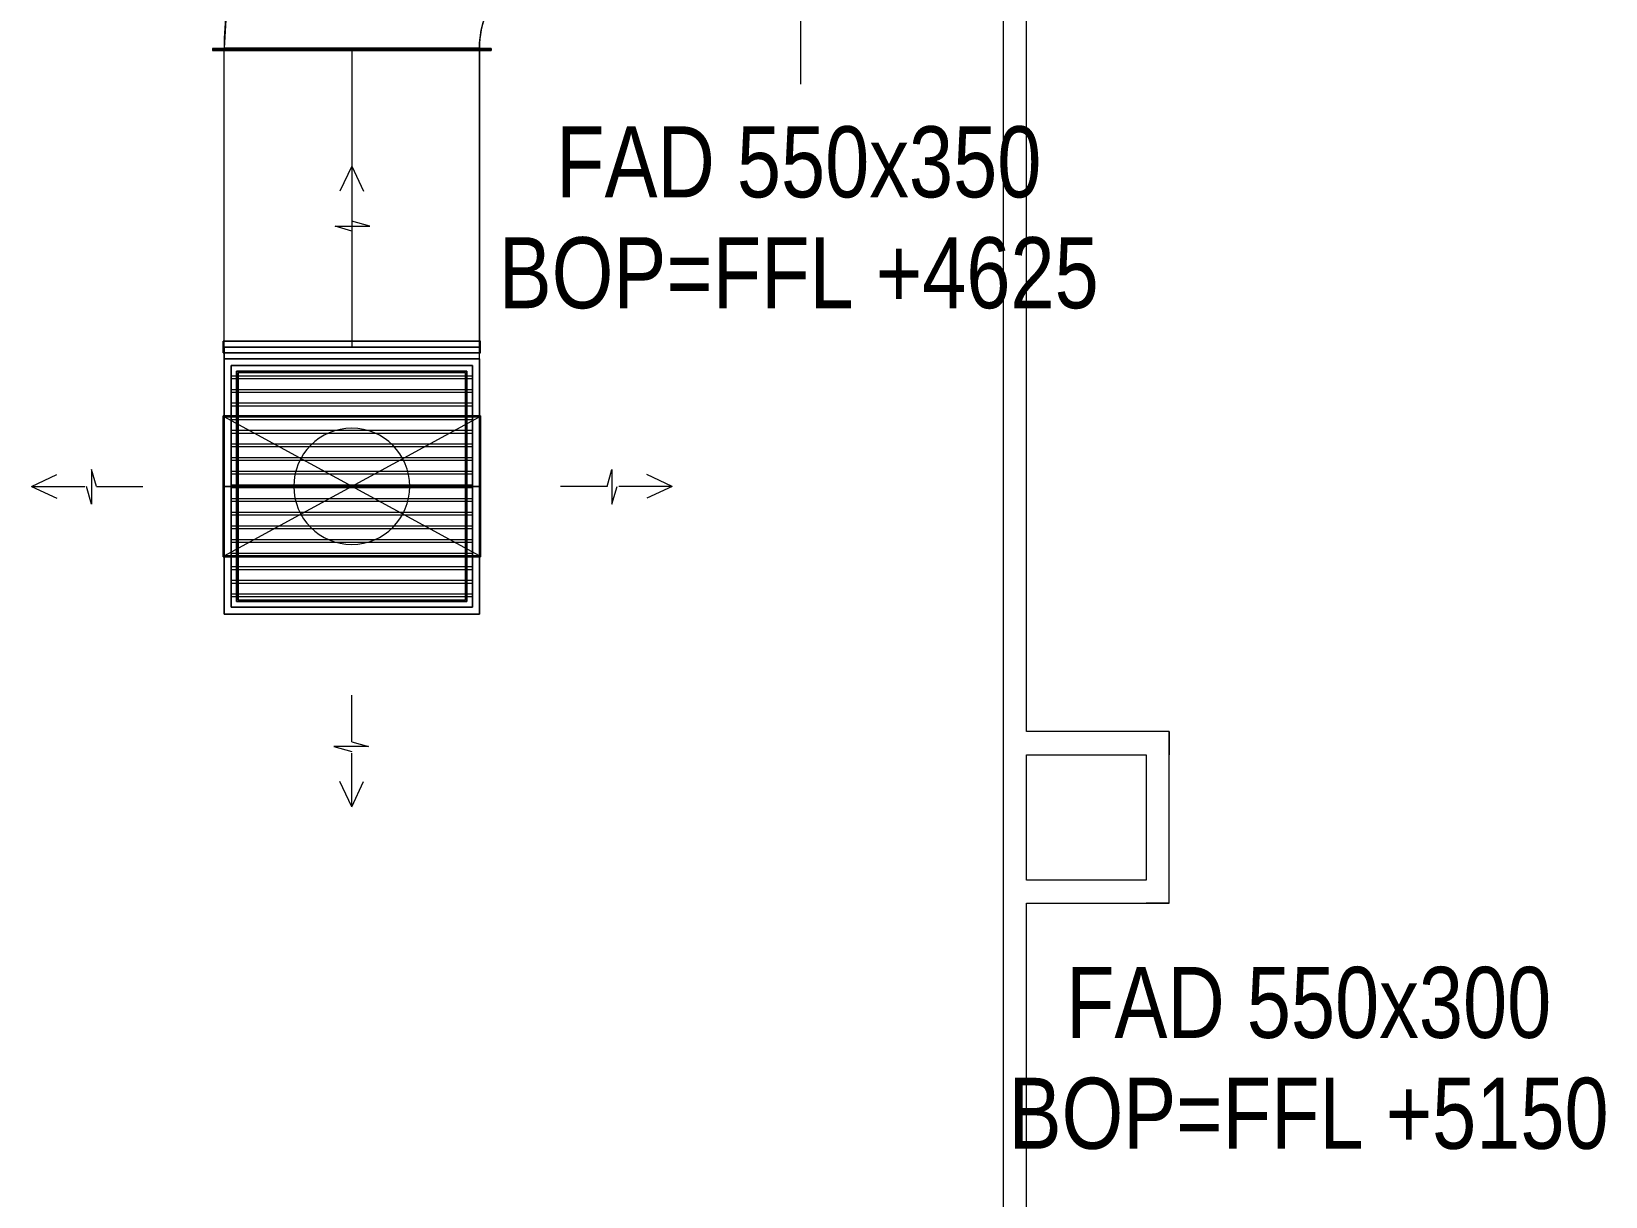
# Model space of a CAD drawing. Header units: millimetres. Extents: x -22227 to 20275, y 15053 to 61060.
# Drawn here: x 3833 to 7224, y 48825 to 51335 of the extents above; entities that cross this region are included whole.
import ezdxf

# ---------------------------------------------------------------- set-up
doc = ezdxf.new("R2010")
doc.units = ezdxf.units.MM
for name, color, linetype, lineweight in [('A-GENM', 7, 'Continuous', 5), ('A-WALL', 7, 'Continuous', 9), ('M-HVAC-CDFF', 7, 'Continuous', 5), ('M-HVAC-DUCT', 7, 'Continuous', 18), ('M-HVAC-DUCT-CNTR', 7, 'Continuous', 5), ('M-HVAC-DUCT-IDEN', 7, 'Continuous', 9)]:
    doc.layers.add(name, color=color, linetype=linetype, lineweight=lineweight)
doc.layers.add('M-HVAC-DUCT-ANNO', color=7, linetype='Continuous', lineweight=5, true_color=0x007f00)
doc.styles.add('Arial_2', font='arial.ttf', dxfattribs={"width": 0.8, "height": 153})

# ---------------------------------------------------------------- blocks, each defined once
blk = doc.blocks.new('AK-SGS-M3-A_rvt-1-MẶT BẰNG HỆ THỐNG GIÓ TƯƠI')
at = {"layer": 'A-WALL', "color": 253, "true_color": 0xaaaaaa}
for p, q in [((5976.4, 49826.9), (5976.4, 55591.9)), ((5926.4, 55541.9), (5926.4, 45066.9)), ((6283.9, 49826.9), (5976.4, 49826.9)), ((6283.9, 49776.9), (6283.9, 49826.9)), ((5976.4, 49506.9), (5976.4, 49776.9)), ((5976.4, 49776.9), (6233.9, 49776.9)), ((6233.9, 49776.9), (6233.9, 49506.9)), ((6283.9, 49456.9), (6283.9, 49776.9)), ((6233.9, 49506.9), (5976.4, 49506.9)), ((5976.4, 45066.9), (5976.4, 49456.9)), ((5976.4, 49456.9), (6233.9, 49456.9)), ((6233.9, 49456.9), (6283.9, 49456.9))]:
    blk.add_line(p, q, dxfattribs=at)
at = {"layer": 'A-WALL', "color": 254, "true_color": 0xcccccc}
for p, q in [((5976.4, 49826.9), (5976.4, 55591.9)), ((5926.4, 55541.9), (5926.4, 45066.9)), ((6283.9, 49826.9), (5976.4, 49826.9)), ((6283.9, 49826.9), (6283.9, 49776.9)), ((5976.4, 49506.9), (5976.4, 49776.9)), ((5976.4, 49776.9), (6233.9, 49776.9)), ((6233.9, 49776.9), (6233.9, 49506.9)), ((6283.9, 49456.9), (6283.9, 49776.9)), ((6233.9, 49506.9), (5976.4, 49506.9)), ((5976.4, 45066.9), (5976.4, 49456.9)), ((5976.4, 49456.9), (6233.9, 49456.9)), ((6283.9, 49456.9), (6233.9, 49456.9))]:
    blk.add_line(p, q, dxfattribs=at)
blk = doc.blocks.new('02_DSC_RAG_Asli_1 ROD Connector_h_cap - 550-1931272-MẶT BẰNG HỆ THỐNG GIÓ TƯƠI')
at = {"layer": 'A-GENM', "color": 4, "true_color": 0x00ffff}
for p, q in [((0, 690), (-25.4, 635.6)), ((0, 690), (25.4, 635.6)), ((0, 690), (0, 575)), ((-36.1, 560.4), (38.7, 560.4)), ((0, 550), (-36.1, 560.4)), ((38.7, 560.4), (0, 571.4)), ((0, 550), (0, 450)), ((-560.4, 36.1), (-560.4, -38.7)), ((-550, 0), (-560.4, 36.1)), ((550, 0), (560.4, 36.1)), ((560.4, 36.1), (560.4, -38.7)), ((-690, 0), (-635.6, 25.4)), ((-690, 0), (-575, 0)), ((-560.4, -38.7), (-571.4, 0)), ((-550, 0), (-450, 0)), ((34, 0), (71.7, 0)), ((114, 0), (34, 0)), ((71.7, 0), (56.3, 0)), ((71.7, 0), (87.1, 0)), ((71.7, 0), (114, 0)), ((177.3, 0), (215, 0)), ((257.3, 0), (177.3, 0)), ((215, 0), (199.6, 0)), ((215, 0), (230.4, 0)), ((215, 0), (257.3, 0)), ((550, 0), (450, 0)), ((690, 0), (635.6, 25.4)), ((-690, 0), (-635.6, -25.4)), ((-252.7, 0), (-215, 0)), ((-172.7, 0), (-252.7, 0)), ((-215, 0), (-230.4, 0)), ((-215, 0), (-199.6, 0)), ((-215, 0), (-172.7, 0)), ((-109.4, 0), (-71.7, 0)), ((-29.4, 0), (-109.4, 0)), ((-71.7, 0), (-87.1, 0)), ((-71.7, 0), (-56.3, 0)), ((-71.7, 0), (-29.4, 0)), ((560.4, -38.7), (571.4, 0)), ((690, 0), (575, 0)), ((690, 0), (635.6, -25.4)), ((0, -550), (0, -450)), ((-38.7, -560.4), (0, -571.4)), ((36.1, -560.4), (-38.7, -560.4)), ((0, -550), (36.1, -560.4)), ((0, -690), (0, -575)), ((0, -690), (-25.4, -635.6)), ((0, -690), (25.4, -635.6))]:
    blk.add_line(p, q, dxfattribs=at)
at = {"layer": 'M-HVAC-CDFF', "color": 4, "true_color": 0x00ffff}
for p, q in [((275, 275), (-275, 275)), ((-275, 275), (-275, -275)), ((-275, -275), (-275, 275)), ((-275, 275), (275, 275)), ((275, -275), (275, 275)), ((275, 275), (275, -275)), ((260, 260), (-260, 260)), ((-260, 260), (-260, -260)), ((-260, -260), (-260, 260)), ((-260, 260), (260, 260)), ((260, 237.6), (-260, 237.6)), ((248, 248), (-248, 248)), ((-248, 248), (-248, -248)), ((-248, -248), (-248, 248)), ((-248, 248), (248, 248)), ((-245, -245), (-245, 245)), ((-245, 245), (245, 245)), ((245, 245), (-245, 245)), ((-245, 245), (-245, -245)), ((-245, -245), (-245, 245)), ((-245, 245), (245, 245)), ((245, 245), (-245, 245)), ((-245, 245), (-245, -245)), ((245, 245), (245, -245)), ((245, -245), (245, 245)), ((245, 245), (245, -245)), ((245, -245), (245, 245)), ((248, -248), (248, 248)), ((248, 248), (248, -248)), ((260, -260), (260, 260)), ((260, 260), (260, -260)), ((-260, 232.4), (260, 232.4)), ((260, 208.2), (-260, 208.2)), ((-260, 203), (260, 203)), ((260, 178.9), (-260, 178.9)), ((-260, 173.6), (260, 173.6)), ((260, 149.5), (-260, 149.5)), ((-260, 144.3), (260, 144.3)), ((260, 120.1), (-260, 120.1)), ((-260, 114.9), (260, 114.9)), ((260, 90.7), (-260, 90.7)), ((-260, 85.5), (260, 85.5)), ((260, 61.4), (-260, 61.4)), ((-260, 56.1), (260, 56.1)), ((260, 32), (-260, 32)), ((-260, 26.8), (260, 26.8)), ((260, 2.6), (-260, 2.6)), ((-260, -2.6), (260, -2.6)), ((260, -26.8), (-260, -26.8)), ((-260, -32), (260, -32)), ((260, -56.1), (-260, -56.1)), ((-260, -61.4), (260, -61.4)), ((260, -85.5), (-260, -85.5)), ((-260, -90.7), (260, -90.7)), ((260, -114.9), (-260, -114.9)), ((-260, -120.1), (260, -120.1)), ((260, -144.3), (-260, -144.3)), ((-260, -149.5), (260, -149.5)), ((260, -173.6), (-260, -173.6)), ((-260, -178.9), (260, -178.9)), ((260, -203), (-260, -203)), ((-260, -208.2), (260, -208.2)), ((260, -232.4), (-260, -232.4)), ((-260, -237.6), (260, -237.6)), ((-260, -260), (260, -260)), ((260, -260), (-260, -260)), ((-248, -248), (248, -248)), ((248, -248), (-248, -248)), ((245, -245), (-245, -245)), ((-245, -245), (245, -245)), ((245, -245), (-245, -245)), ((-245, -245), (245, -245)), ((-275, -275), (275, -275)), ((275, -275), (-275, -275))]:
    blk.add_line(p, q, dxfattribs=at)
at = {"layer": 'M-HVAC-CDFF', "color": 4, "true_color": 0x00ffff, "flags": 128}
for points in [[(-260, 235), (-260, 235.4), (-260, 235.8), (-260, 236.1), (-260, 236.5), (-260, 236.8), (-260, 237), (-260, 237.3), (-260, 237.4), (-260, 237.5), (-260, 237.6), (-260, 237.5), (-260, 237.4), (-260, 237.3), (-260, 237), (-260, 236.8), (-260, 236.5), (-260, 236.1), (-260, 235.8), (-260, 235.4), (-260, 235)], [(260, 235), (260, 235.4), (260, 235.8), (260, 236.1), (260, 236.5), (260, 236.8), (260, 237), (260, 237.3), (260, 237.4), (260, 237.5), (260, 237.6), (260, 237.5), (260, 237.4), (260, 237.3), (260, 237), (260, 236.8), (260, 236.5), (260, 236.1), (260, 235.8), (260, 235.4), (260, 235)], [(-260, 235), (-260, 234.6), (-260, 234.2), (-260, 233.9), (-260, 233.5), (-260, 233.2), (-260, 233), (-260, 232.7), (-260, 232.6), (-260, 232.5), (-260, 232.4), (-260, 232.5), (-260, 232.6), (-260, 232.7), (-260, 233), (-260, 233.2), (-260, 233.5), (-260, 233.9), (-260, 234.2), (-260, 234.6), (-260, 235)], [(-260, 205.6), (-260, 206), (-260, 206.4), (-260, 206.8), (-260, 207.1), (-260, 207.4), (-260, 207.7), (-260, 207.9), (-260, 208.1), (-260, 208.2), (-260, 208.2), (-260, 208.2), (-260, 208.1), (-260, 207.9), (-260, 207.7), (-260, 207.4), (-260, 207.1), (-260, 206.8), (-260, 206.4), (-260, 206), (-260, 205.6)], [(-260, 205.6), (-260, 205.2), (-260, 204.9), (-260, 204.5), (-260, 204.2), (-260, 203.8), (-260, 203.6), (-260, 203.4), (-260, 203.2), (-260, 203.1), (-260, 203), (-260, 203.1), (-260, 203.2), (-260, 203.4), (-260, 203.6), (-260, 203.8), (-260, 204.2), (-260, 204.5), (-260, 204.9), (-260, 205.2), (-260, 205.6)], [(260, 235), (260, 234.6), (260, 234.2), (260, 233.9), (260, 233.5), (260, 233.2), (260, 233), (260, 232.7), (260, 232.6), (260, 232.5), (260, 232.4), (260, 232.5), (260, 232.6), (260, 232.7), (260, 233), (260, 233.2), (260, 233.5), (260, 233.9), (260, 234.2), (260, 234.6), (260, 235)], [(260, 205.6), (260, 206), (260, 206.4), (260, 206.8), (260, 207.1), (260, 207.4), (260, 207.7), (260, 207.9), (260, 208.1), (260, 208.2), (260, 208.2), (260, 208.2), (260, 208.1), (260, 207.9), (260, 207.7), (260, 207.4), (260, 207.1), (260, 206.8), (260, 206.4), (260, 206), (260, 205.6)], [(260, 205.6), (260, 205.2), (260, 204.9), (260, 204.5), (260, 204.2), (260, 203.8), (260, 203.6), (260, 203.4), (260, 203.2), (260, 203.1), (260, 203), (260, 203.1), (260, 203.2), (260, 203.4), (260, 203.6), (260, 203.8), (260, 204.2), (260, 204.5), (260, 204.9), (260, 205.2), (260, 205.6)], [(-260, 176.2), (-260, 176.6), (-260, 177), (-260, 177.4), (-260, 177.7), (-260, 178), (-260, 178.3), (-260, 178.5), (-260, 178.7), (-260, 178.8), (-260, 178.9), (-260, 178.8), (-260, 178.7), (-260, 178.5), (-260, 178.3), (-260, 178), (-260, 177.7), (-260, 177.4), (-260, 177), (-260, 176.6), (-260, 176.2)], [(-260, 176.2), (-260, 175.9), (-260, 175.5), (-260, 175.1), (-260, 174.8), (-260, 174.5), (-260, 174.2), (-260, 174), (-260, 173.8), (-260, 173.7), (-260, 173.6), (-260, 173.7), (-260, 173.8), (-260, 174), (-260, 174.2), (-260, 174.5), (-260, 174.8), (-260, 175.1), (-260, 175.5), (-260, 175.9), (-260, 176.2)], [(260, 176.2), (260, 176.6), (260, 177), (260, 177.4), (260, 177.7), (260, 178), (260, 178.3), (260, 178.5), (260, 178.7), (260, 178.8), (260, 178.9), (260, 178.8), (260, 178.7), (260, 178.5), (260, 178.3), (260, 178), (260, 177.7), (260, 177.4), (260, 177), (260, 176.6), (260, 176.2)], [(260, 176.2), (260, 175.9), (260, 175.5), (260, 175.1), (260, 174.8), (260, 174.5), (260, 174.2), (260, 174), (260, 173.8), (260, 173.7), (260, 173.6), (260, 173.7), (260, 173.8), (260, 174), (260, 174.2), (260, 174.5), (260, 174.8), (260, 175.1), (260, 175.5), (260, 175.9), (260, 176.2)], [(-260, 146.9), (-260, 147.3), (-260, 147.6), (-260, 148), (-260, 148.3), (-260, 148.7), (-260, 148.9), (-260, 149.1), (-260, 149.3), (-260, 149.4), (-260, 149.5), (-260, 149.4), (-260, 149.3), (-260, 149.1), (-260, 148.9), (-260, 148.7), (-260, 148.3), (-260, 148), (-260, 147.6), (-260, 147.3), (-260, 146.9)], [(-260, 146.9), (-260, 146.5), (-260, 146.1), (-260, 145.7), (-260, 145.4), (-260, 145.1), (-260, 144.8), (-260, 144.6), (-260, 144.4), (-260, 144.3), (-260, 144.3), (-260, 144.3), (-260, 144.4), (-260, 144.6), (-260, 144.8), (-260, 145.1), (-260, 145.4), (-260, 145.7), (-260, 146.1), (-260, 146.5), (-260, 146.9)], [(260, 146.9), (260, 147.3), (260, 147.6), (260, 148), (260, 148.3), (260, 148.7), (260, 148.9), (260, 149.1), (260, 149.3), (260, 149.4), (260, 149.5), (260, 149.4), (260, 149.3), (260, 149.1), (260, 148.9), (260, 148.7), (260, 148.3), (260, 148), (260, 147.6), (260, 147.3), (260, 146.9)], [(260, 146.9), (260, 146.5), (260, 146.1), (260, 145.7), (260, 145.4), (260, 145.1), (260, 144.8), (260, 144.6), (260, 144.4), (260, 144.3), (260, 144.3), (260, 144.3), (260, 144.4), (260, 144.6), (260, 144.8), (260, 145.1), (260, 145.4), (260, 145.7), (260, 146.1), (260, 146.5), (260, 146.9)], [(-260, 117.5), (-260, 117.9), (-260, 118.3), (-260, 118.6), (-260, 119), (-260, 119.3), (-260, 119.5), (-260, 119.8), (-260, 119.9), (-260, 120), (-260, 120.1), (-260, 120), (-260, 119.9), (-260, 119.8), (-260, 119.5), (-260, 119.3), (-260, 119), (-260, 118.6), (-260, 118.3), (-260, 117.9), (-260, 117.5)], [(-260, 117.5), (-260, 117.1), (-260, 116.7), (-260, 116.4), (-260, 116), (-260, 115.7), (-260, 115.5), (-260, 115.2), (-260, 115.1), (-260, 115), (-260, 114.9), (-260, 115), (-260, 115.1), (-260, 115.2), (-260, 115.5), (-260, 115.7), (-260, 116), (-260, 116.4), (-260, 116.7), (-260, 117.1), (-260, 117.5)], [(260, 117.5), (260, 117.9), (260, 118.3), (260, 118.6), (260, 119), (260, 119.3), (260, 119.5), (260, 119.8), (260, 119.9), (260, 120), (260, 120.1), (260, 120), (260, 119.9), (260, 119.8), (260, 119.5), (260, 119.3), (260, 119), (260, 118.6), (260, 118.3), (260, 117.9), (260, 117.5)], [(260, 117.5), (260, 117.1), (260, 116.7), (260, 116.4), (260, 116), (260, 115.7), (260, 115.5), (260, 115.2), (260, 115.1), (260, 115), (260, 114.9), (260, 115), (260, 115.1), (260, 115.2), (260, 115.5), (260, 115.7), (260, 116), (260, 116.4), (260, 116.7), (260, 117.1), (260, 117.5)], [(-260, 88.1), (-260, 88.5), (-260, 88.9), (-260, 89.3), (-260, 89.6), (-260, 89.9), (-260, 90.2), (-260, 90.4), (-260, 90.6), (-260, 90.7), (-260, 90.7), (-260, 90.7), (-260, 90.6), (-260, 90.4), (-260, 90.2), (-260, 89.9), (-260, 89.6), (-260, 89.3), (-260, 88.9), (-260, 88.5), (-260, 88.1)], [(-260, 88.1), (-260, 87.7), (-260, 87.4), (-260, 87), (-260, 86.7), (-260, 86.3), (-260, 86.1), (-260, 85.9), (-260, 85.7), (-260, 85.6), (-260, 85.5), (-260, 85.6), (-260, 85.7), (-260, 85.9), (-260, 86.1), (-260, 86.3), (-260, 86.7), (-260, 87), (-260, 87.4), (-260, 87.7), (-260, 88.1)], [(260, 88.1), (260, 88.5), (260, 88.9), (260, 89.3), (260, 89.6), (260, 89.9), (260, 90.2), (260, 90.4), (260, 90.6), (260, 90.7), (260, 90.7), (260, 90.7), (260, 90.6), (260, 90.4), (260, 90.2), (260, 89.9), (260, 89.6), (260, 89.3), (260, 88.9), (260, 88.5), (260, 88.1)], [(260, 88.1), (260, 87.7), (260, 87.4), (260, 87), (260, 86.7), (260, 86.3), (260, 86.1), (260, 85.9), (260, 85.7), (260, 85.6), (260, 85.5), (260, 85.6), (260, 85.7), (260, 85.9), (260, 86.1), (260, 86.3), (260, 86.7), (260, 87), (260, 87.4), (260, 87.7), (260, 88.1)], [(-260, 58.8), (-260, 59.1), (-260, 59.5), (-260, 59.9), (-260, 60.2), (-260, 60.5), (-260, 60.8), (-260, 61), (-260, 61.2), (-260, 61.3), (-260, 61.4), (-260, 61.3), (-260, 61.2), (-260, 61), (-260, 60.8), (-260, 60.5), (-260, 60.2), (-260, 59.9), (-260, 59.5), (-260, 59.1), (-260, 58.8)], [(-260, 58.8), (-260, 58.4), (-260, 58), (-260, 57.6), (-260, 57.3), (-260, 57), (-260, 56.7), (-260, 56.5), (-260, 56.3), (-260, 56.2), (-260, 56.1), (-260, 56.2), (-260, 56.3), (-260, 56.5), (-260, 56.7), (-260, 57), (-260, 57.3), (-260, 57.6), (-260, 58), (-260, 58.4), (-260, 58.8)], [(260, 58.8), (260, 59.1), (260, 59.5), (260, 59.9), (260, 60.2), (260, 60.5), (260, 60.8), (260, 61), (260, 61.2), (260, 61.3), (260, 61.4), (260, 61.3), (260, 61.2), (260, 61), (260, 60.8), (260, 60.5), (260, 60.2), (260, 59.9), (260, 59.5), (260, 59.1), (260, 58.8)], [(260, 58.8), (260, 58.4), (260, 58), (260, 57.6), (260, 57.3), (260, 57), (260, 56.7), (260, 56.5), (260, 56.3), (260, 56.2), (260, 56.1), (260, 56.2), (260, 56.3), (260, 56.5), (260, 56.7), (260, 57), (260, 57.3), (260, 57.6), (260, 58), (260, 58.4), (260, 58.8)], [(-260, 29.4), (-260, 29.8), (-260, 30.1), (-260, 30.5), (-260, 30.8), (-260, 31.2), (-260, 31.4), (-260, 31.6), (-260, 31.8), (-260, 31.9), (-260, 32), (-260, 31.9), (-260, 31.8), (-260, 31.6), (-260, 31.4), (-260, 31.2), (-260, 30.8), (-260, 30.5), (-260, 30.1), (-260, 29.8), (-260, 29.4)], [(-260, 29.4), (-260, 29), (-260, 28.6), (-260, 28.2), (-260, 27.9), (-260, 27.6), (-260, 27.3), (-260, 27.1), (-260, 26.9), (-260, 26.8), (-260, 26.8), (-260, 26.8), (-260, 26.9), (-260, 27.1), (-260, 27.3), (-260, 27.6), (-260, 27.9), (-260, 28.2), (-260, 28.6), (-260, 29), (-260, 29.4)], [(-260, 0), (-260, 0.4), (-260, 0.8), (-260, 1.1), (-260, 1.5), (-260, 1.8), (-260, 2), (-260, 2.3), (-260, 2.4), (-260, 2.5), (-260, 2.6), (-260, 2.5), (-260, 2.4), (-260, 2.3), (-260, 2), (-260, 1.8), (-260, 1.5), (-260, 1.1), (-260, 0.8), (-260, 0.4), (-260, 0)], [(-260, 0), (-260, -0.4), (-260, -0.8), (-260, -1.1), (-260, -1.5), (-260, -1.8), (-260, -2), (-260, -2.3), (-260, -2.4), (-260, -2.5), (-260, -2.6), (-260, -2.5), (-260, -2.4), (-260, -2.3), (-260, -2), (-260, -1.8), (-260, -1.5), (-260, -1.1), (-260, -0.8), (-260, -0.4), (-260, 0)], [(260, 29.4), (260, 29.8), (260, 30.1), (260, 30.5), (260, 30.8), (260, 31.2), (260, 31.4), (260, 31.6), (260, 31.8), (260, 31.9), (260, 32), (260, 31.9), (260, 31.8), (260, 31.6), (260, 31.4), (260, 31.2), (260, 30.8), (260, 30.5), (260, 30.1), (260, 29.8), (260, 29.4)], [(260, 29.4), (260, 29), (260, 28.6), (260, 28.2), (260, 27.9), (260, 27.6), (260, 27.3), (260, 27.1), (260, 26.9), (260, 26.8), (260, 26.8), (260, 26.8), (260, 26.9), (260, 27.1), (260, 27.3), (260, 27.6), (260, 27.9), (260, 28.2), (260, 28.6), (260, 29), (260, 29.4)], [(260, 0), (260, 0.4), (260, 0.8), (260, 1.1), (260, 1.5), (260, 1.8), (260, 2), (260, 2.3), (260, 2.4), (260, 2.5), (260, 2.6), (260, 2.5), (260, 2.4), (260, 2.3), (260, 2), (260, 1.8), (260, 1.5), (260, 1.1), (260, 0.8), (260, 0.4), (260, 0)], [(260, 0), (260, -0.4), (260, -0.8), (260, -1.1), (260, -1.5), (260, -1.8), (260, -2), (260, -2.3), (260, -2.4), (260, -2.5), (260, -2.6), (260, -2.5), (260, -2.4), (260, -2.3), (260, -2), (260, -1.8), (260, -1.5), (260, -1.1), (260, -0.8), (260, -0.4), (260, 0)], [(-260, -29.4), (-260, -29), (-260, -28.6), (-260, -28.2), (-260, -27.9), (-260, -27.6), (-260, -27.3), (-260, -27.1), (-260, -26.9), (-260, -26.8), (-260, -26.8), (-260, -26.8), (-260, -26.9), (-260, -27.1), (-260, -27.3), (-260, -27.6), (-260, -27.9), (-260, -28.2), (-260, -28.6), (-260, -29), (-260, -29.4)], [(-260, -29.4), (-260, -29.8), (-260, -30.1), (-260, -30.5), (-260, -30.8), (-260, -31.2), (-260, -31.4), (-260, -31.6), (-260, -31.8), (-260, -31.9), (-260, -32), (-260, -31.9), (-260, -31.8), (-260, -31.6), (-260, -31.4), (-260, -31.2), (-260, -30.8), (-260, -30.5), (-260, -30.1), (-260, -29.8), (-260, -29.4)], [(260, -29.4), (260, -29), (260, -28.6), (260, -28.2), (260, -27.9), (260, -27.6), (260, -27.3), (260, -27.1), (260, -26.9), (260, -26.8), (260, -26.8), (260, -26.8), (260, -26.9), (260, -27.1), (260, -27.3), (260, -27.6), (260, -27.9), (260, -28.2), (260, -28.6), (260, -29), (260, -29.4)], [(260, -29.4), (260, -29.8), (260, -30.1), (260, -30.5), (260, -30.8), (260, -31.2), (260, -31.4), (260, -31.6), (260, -31.8), (260, -31.9), (260, -32), (260, -31.9), (260, -31.8), (260, -31.6), (260, -31.4), (260, -31.2), (260, -30.8), (260, -30.5), (260, -30.1), (260, -29.8), (260, -29.4)], [(-260, -58.7), (-260, -58.4), (-260, -58), (-260, -57.6), (-260, -57.3), (-260, -57), (-260, -56.7), (-260, -56.5), (-260, -56.3), (-260, -56.2), (-260, -56.1), (-260, -56.2), (-260, -56.3), (-260, -56.5), (-260, -56.7), (-260, -57), (-260, -57.3), (-260, -57.6), (-260, -58), (-260, -58.4), (-260, -58.7)], [(-260, -58.7), (-260, -59.1), (-260, -59.5), (-260, -59.9), (-260, -60.2), (-260, -60.5), (-260, -60.8), (-260, -61), (-260, -61.2), (-260, -61.3), (-260, -61.4), (-260, -61.3), (-260, -61.2), (-260, -61), (-260, -60.8), (-260, -60.5), (-260, -60.2), (-260, -59.9), (-260, -59.5), (-260, -59.1), (-260, -58.7)], [(260, -58.7), (260, -58.4), (260, -58), (260, -57.6), (260, -57.3), (260, -57), (260, -56.7), (260, -56.5), (260, -56.3), (260, -56.2), (260, -56.1), (260, -56.2), (260, -56.3), (260, -56.5), (260, -56.7), (260, -57), (260, -57.3), (260, -57.6), (260, -58), (260, -58.4), (260, -58.7)], [(260, -58.7), (260, -59.1), (260, -59.5), (260, -59.9), (260, -60.2), (260, -60.5), (260, -60.8), (260, -61), (260, -61.2), (260, -61.3), (260, -61.4), (260, -61.3), (260, -61.2), (260, -61), (260, -60.8), (260, -60.5), (260, -60.2), (260, -59.9), (260, -59.5), (260, -59.1), (260, -58.7)], [(-260, -88.1), (-260, -87.7), (-260, -87.4), (-260, -87), (-260, -86.7), (-260, -86.3), (-260, -86.1), (-260, -85.9), (-260, -85.7), (-260, -85.6), (-260, -85.5), (-260, -85.6), (-260, -85.7), (-260, -85.9), (-260, -86.1), (-260, -86.3), (-260, -86.7), (-260, -87), (-260, -87.4), (-260, -87.7), (-260, -88.1)], [(-260, -88.1), (-260, -88.5), (-260, -88.9), (-260, -89.3), (-260, -89.6), (-260, -89.9), (-260, -90.2), (-260, -90.4), (-260, -90.6), (-260, -90.7), (-260, -90.7), (-260, -90.7), (-260, -90.6), (-260, -90.4), (-260, -90.2), (-260, -89.9), (-260, -89.6), (-260, -89.3), (-260, -88.9), (-260, -88.5), (-260, -88.1)], [(260, -88.1), (260, -87.7), (260, -87.4), (260, -87), (260, -86.7), (260, -86.3), (260, -86.1), (260, -85.9), (260, -85.7), (260, -85.6), (260, -85.5), (260, -85.6), (260, -85.7), (260, -85.9), (260, -86.1), (260, -86.3), (260, -86.7), (260, -87), (260, -87.4), (260, -87.7), (260, -88.1)], [(260, -88.1), (260, -88.5), (260, -88.9), (260, -89.3), (260, -89.6), (260, -89.9), (260, -90.2), (260, -90.4), (260, -90.6), (260, -90.7), (260, -90.7), (260, -90.7), (260, -90.6), (260, -90.4), (260, -90.2), (260, -89.9), (260, -89.6), (260, -89.3), (260, -88.9), (260, -88.5), (260, -88.1)], [(-260, -117.5), (-260, -117.1), (-260, -116.7), (-260, -116.4), (-260, -116), (-260, -115.7), (-260, -115.5), (-260, -115.2), (-260, -115.1), (-260, -115), (-260, -114.9), (-260, -115), (-260, -115.1), (-260, -115.2), (-260, -115.5), (-260, -115.7), (-260, -116), (-260, -116.4), (-260, -116.7), (-260, -117.1), (-260, -117.5)], [(-260, -117.5), (-260, -117.9), (-260, -118.3), (-260, -118.6), (-260, -119), (-260, -119.3), (-260, -119.5), (-260, -119.8), (-260, -119.9), (-260, -120), (-260, -120.1), (-260, -120), (-260, -119.9), (-260, -119.8), (-260, -119.5), (-260, -119.3), (-260, -119), (-260, -118.6), (-260, -118.3), (-260, -117.9), (-260, -117.5)], [(260, -117.5), (260, -117.1), (260, -116.7), (260, -116.4), (260, -116), (260, -115.7), (260, -115.5), (260, -115.2), (260, -115.1), (260, -115), (260, -114.9), (260, -115), (260, -115.1), (260, -115.2), (260, -115.5), (260, -115.7), (260, -116), (260, -116.4), (260, -116.7), (260, -117.1), (260, -117.5)], [(260, -117.5), (260, -117.9), (260, -118.3), (260, -118.6), (260, -119), (260, -119.3), (260, -119.5), (260, -119.8), (260, -119.9), (260, -120), (260, -120.1), (260, -120), (260, -119.9), (260, -119.8), (260, -119.5), (260, -119.3), (260, -119), (260, -118.6), (260, -118.3), (260, -117.9), (260, -117.5)], [(-260, -146.9), (-260, -146.5), (-260, -146.1), (-260, -145.7), (-260, -145.4), (-260, -145.1), (-260, -144.8), (-260, -144.6), (-260, -144.4), (-260, -144.3), (-260, -144.3), (-260, -144.3), (-260, -144.4), (-260, -144.6), (-260, -144.8), (-260, -145.1), (-260, -145.4), (-260, -145.7), (-260, -146.1), (-260, -146.5), (-260, -146.9)], [(-260, -146.9), (-260, -147.3), (-260, -147.6), (-260, -148), (-260, -148.3), (-260, -148.7), (-260, -148.9), (-260, -149.1), (-260, -149.3), (-260, -149.4), (-260, -149.5), (-260, -149.4), (-260, -149.3), (-260, -149.1), (-260, -148.9), (-260, -148.7), (-260, -148.3), (-260, -148), (-260, -147.6), (-260, -147.3), (-260, -146.9)], [(260, -146.9), (260, -146.5), (260, -146.1), (260, -145.7), (260, -145.4), (260, -145.1), (260, -144.8), (260, -144.6), (260, -144.4), (260, -144.3), (260, -144.3), (260, -144.3), (260, -144.4), (260, -144.6), (260, -144.8), (260, -145.1), (260, -145.4), (260, -145.7), (260, -146.1), (260, -146.5), (260, -146.9)], [(260, -146.9), (260, -147.3), (260, -147.6), (260, -148), (260, -148.3), (260, -148.7), (260, -148.9), (260, -149.1), (260, -149.3), (260, -149.4), (260, -149.5), (260, -149.4), (260, -149.3), (260, -149.1), (260, -148.9), (260, -148.7), (260, -148.3), (260, -148), (260, -147.6), (260, -147.3), (260, -146.9)], [(-260, -176.2), (-260, -175.9), (-260, -175.5), (-260, -175.1), (-260, -174.8), (-260, -174.5), (-260, -174.2), (-260, -174), (-260, -173.8), (-260, -173.7), (-260, -173.6), (-260, -173.7), (-260, -173.8), (-260, -174), (-260, -174.2), (-260, -174.5), (-260, -174.8), (-260, -175.1), (-260, -175.5), (-260, -175.9), (-260, -176.2)], [(-260, -176.2), (-260, -176.6), (-260, -177), (-260, -177.4), (-260, -177.7), (-260, -178), (-260, -178.3), (-260, -178.5), (-260, -178.7), (-260, -178.8), (-260, -178.9), (-260, -178.8), (-260, -178.7), (-260, -178.5), (-260, -178.3), (-260, -178), (-260, -177.7), (-260, -177.4), (-260, -177), (-260, -176.6), (-260, -176.2)], [(-260, -205.6), (-260, -205.2), (-260, -204.9), (-260, -204.5), (-260, -204.2), (-260, -203.8), (-260, -203.6), (-260, -203.4), (-260, -203.2), (-260, -203.1), (-260, -203), (-260, -203.1), (-260, -203.2), (-260, -203.4), (-260, -203.6), (-260, -203.8), (-260, -204.2), (-260, -204.5), (-260, -204.9), (-260, -205.2), (-260, -205.6)], [(260, -176.2), (260, -175.9), (260, -175.5), (260, -175.1), (260, -174.8), (260, -174.5), (260, -174.2), (260, -174), (260, -173.8), (260, -173.7), (260, -173.6), (260, -173.7), (260, -173.8), (260, -174), (260, -174.2), (260, -174.5), (260, -174.8), (260, -175.1), (260, -175.5), (260, -175.9), (260, -176.2)], [(260, -176.2), (260, -176.6), (260, -177), (260, -177.4), (260, -177.7), (260, -178), (260, -178.3), (260, -178.5), (260, -178.7), (260, -178.8), (260, -178.9), (260, -178.8), (260, -178.7), (260, -178.5), (260, -178.3), (260, -178), (260, -177.7), (260, -177.4), (260, -177), (260, -176.6), (260, -176.2)], [(260, -205.6), (260, -205.2), (260, -204.9), (260, -204.5), (260, -204.2), (260, -203.8), (260, -203.6), (260, -203.4), (260, -203.2), (260, -203.1), (260, -203), (260, -203.1), (260, -203.2), (260, -203.4), (260, -203.6), (260, -203.8), (260, -204.2), (260, -204.5), (260, -204.9), (260, -205.2), (260, -205.6)], [(-260, -205.6), (-260, -206), (-260, -206.4), (-260, -206.8), (-260, -207.1), (-260, -207.4), (-260, -207.7), (-260, -207.9), (-260, -208.1), (-260, -208.2), (-260, -208.2), (-260, -208.2), (-260, -208.1), (-260, -207.9), (-260, -207.7), (-260, -207.4), (-260, -207.1), (-260, -206.8), (-260, -206.4), (-260, -206), (-260, -205.6)], [(-260, -235), (-260, -234.6), (-260, -234.2), (-260, -233.9), (-260, -233.5), (-260, -233.2), (-260, -233), (-260, -232.7), (-260, -232.6), (-260, -232.5), (-260, -232.4), (-260, -232.5), (-260, -232.6), (-260, -232.7), (-260, -233), (-260, -233.2), (-260, -233.5), (-260, -233.9), (-260, -234.2), (-260, -234.6), (-260, -235)], [(-260, -235), (-260, -235.4), (-260, -235.8), (-260, -236.1), (-260, -236.5), (-260, -236.8), (-260, -237), (-260, -237.3), (-260, -237.4), (-260, -237.5), (-260, -237.6), (-260, -237.5), (-260, -237.4), (-260, -237.3), (-260, -237), (-260, -236.8), (-260, -236.5), (-260, -236.1), (-260, -235.8), (-260, -235.4), (-260, -235)], [(260, -205.6), (260, -206), (260, -206.4), (260, -206.8), (260, -207.1), (260, -207.4), (260, -207.7), (260, -207.9), (260, -208.1), (260, -208.2), (260, -208.2), (260, -208.2), (260, -208.1), (260, -207.9), (260, -207.7), (260, -207.4), (260, -207.1), (260, -206.8), (260, -206.4), (260, -206), (260, -205.6)], [(260, -235), (260, -234.6), (260, -234.2), (260, -233.9), (260, -233.5), (260, -233.2), (260, -233), (260, -232.7), (260, -232.6), (260, -232.5), (260, -232.4), (260, -232.5), (260, -232.6), (260, -232.7), (260, -233), (260, -233.2), (260, -233.5), (260, -233.9), (260, -234.2), (260, -234.6), (260, -235)], [(260, -235), (260, -235.4), (260, -235.8), (260, -236.1), (260, -236.5), (260, -236.8), (260, -237), (260, -237.3), (260, -237.4), (260, -237.5), (260, -237.6), (260, -237.5), (260, -237.4), (260, -237.3), (260, -237), (260, -236.8), (260, -236.5), (260, -236.1), (260, -235.8), (260, -235.4), (260, -235)]]:
    blk.add_lwpolyline(points, dxfattribs=at)
blk = doc.blocks.new('Te_ChuNhat - Standard-2219063-MẶT BẰNG HỆ THỐNG GIÓ TƯƠI')
at = {"layer": 'M-HVAC-DUCT', "color": 4, "true_color": 0x00ffff}
for p, q in [((-300, 479.8), (300, 479.8)), ((300, 479.8), (-300, 479.8)), ((-300, 479.8), (-300, 477.8)), ((-300, 477.8), (-300, 479.8)), ((-300, 477.8), (300, 477.8)), ((300, 477.8), (-300, 477.8)), ((-300, 477.8), (300, 477.8)), ((300, 477.8), (-300, 477.8)), ((-300, 477.8), (-300, 475.8)), ((-300, 475.8), (-300, 477.8)), ((-300, 475.8), (300, 475.8)), ((300, 475.8), (-300, 475.8)), ((-275, 475.8), (275, 475.8)), ((275, 475.8), (-275, 475.8)), ((-275, 475), (-275, 475.8)), ((-275, 475.8), (-275, 475)), ((-275, 475), (275, 475)), ((275, 475), (-275, 475)), ((-275, 475), (275, 475)), ((275, 475), (-275, 475)), ((275, 475.8), (275, 475)), ((275, 475.8), (275, 475)), ((300, 477.8), (300, 479.8)), ((300, 477.8), (300, 479.8)), ((300, 475.8), (300, 477.8)), ((300, 475.8), (300, 477.8)), ((-479.8, -300), (-479.8, 300)), ((-479.8, 300), (-479.8, -300)), ((-477.8, 300), (-479.8, 300)), ((-477.8, 300), (-479.8, 300)), ((-477.8, -300), (-477.8, 300)), ((-477.8, 300), (-477.8, -300)), ((-477.8, -300), (-477.8, 300)), ((-477.8, 300), (-477.8, -300)), ((-475.8, 300), (-477.8, 300)), ((-475.8, 300), (-477.8, 300)), ((-475.8, -300), (-475.8, 300)), ((-475.8, 300), (-475.8, -300)), ((-475.8, 275), (-475.8, -275)), ((-475.8, -275), (-475.8, 275)), ((-475.8, 275), (-475, 275)), ((-475, 275), (-475.8, 275)), ((-475, 275), (-475, -275)), ((-475, 275), (-475, -275)), ((-475, -275), (-475, 275)), ((-475, -275), (-475, 0)), ((-479.8, -300), (-477.8, -300)), ((-477.8, -300), (-479.8, -300)), ((-477.8, -300), (-475.8, -300)), ((-475.8, -300), (-477.8, -300)), ((-475, -275), (-475.8, -275)), ((-475, -275), (-475.8, -275)), ((300, -475.8), (-300, -475.8)), ((-300, -475.8), (300, -475.8)), ((-300, -475.8), (-300, -477.8)), ((-300, -475.8), (-300, -477.8)), ((300, -477.8), (-300, -477.8)), ((-300, -477.8), (300, -477.8)), ((-300, -477.8), (-300, -479.8)), ((-300, -477.8), (-300, -479.8)), ((300, -477.8), (-300, -477.8)), ((-300, -477.8), (300, -477.8)), ((300, -479.8), (-300, -479.8)), ((-300, -479.8), (300, -479.8)), ((275, -475), (-275, -475)), ((275, -475), (-275, -475)), ((275, -475), (-275, -475)), ((-275, -475), (275, -475)), ((-275, -475.8), (-275, -475)), ((-275, -475.8), (-275, -475)), ((275, -475.8), (-275, -475.8)), ((-275, -475.8), (275, -475.8)), ((275, -475), (275, -475.8)), ((275, -475.8), (275, -475)), ((300, -477.8), (300, -475.8)), ((300, -475.8), (300, -477.8)), ((300, -479.8), (300, -477.8)), ((300, -477.8), (300, -479.8))]:
    blk.add_line(p, q, dxfattribs=at)
at = {"layer": 'M-HVAC-DUCT', "color": 4, "true_color": 0x00ffff, "flags": 128}
for points in [[(105.4, 0), (155.8, 69.3), (198, 143.9), (231.3, 222.8), (255.5, 305), (270.1, 389.5), (275, 475)], [(-475, 0), (-475, 68.8), (-475, 137.5), (-475, 206.3), (-475, 275)], [(105.4, 0), (155.8, -69.3), (197.9, -143.9), (231.3, -222.8), (255.5, -305), (270.1, -389.4), (275, -475)]]:
    blk.add_lwpolyline(points, dxfattribs=at)
at = {"layer": 'M-HVAC-DUCT', "color": 4, "true_color": 0x00ffff}
for centre, start, end in [((-475, 475), 270, 0), ((-475, -475), 0, 90)]:
    blk.add_arc(centre, 200, start, end, dxfattribs=at)
for points, knots in [([(-275, 475), (-275, 460), (-278.4, 430.1), (-293.3, 387.5), (-317.3, 349.3), (-354.6, 312), (-407.7, 282.6), (-452.6, 275), (-475, 275)], [0, 0, 0, 0, 0.142857, 0.285714, 0.428571, 0.571429, 0.785714, 1, 1, 1, 1]), ([(-475, 275), (-466.9, 274.9), (-455, 274.7), (-439.6, 274.1), (-428.1, 273.6), (-416.5, 272.7), (-404.7, 271.7), (-392.9, 270.4), (-381.2, 269.2), (-369.6, 267.6), (-357.9, 265.8), (-346.2, 263.8), (-334.5, 261.8), (-323, 259.5), (-311.4, 257), (-301.8, 254.7), (-294.1, 252.8), (-286.4, 250.9), (-276.8, 248.5), (-265.4, 245.2), (-254.1, 241.7), (-242.8, 238.2), (-231.5, 234.5), (-220.3, 230.5), (-209.2, 226.3), (-198.1, 222), (-187.1, 217.6), (-176.2, 212.9), (-165.3, 208.1), (-154.5, 203.1), (-143.8, 198), (-133.2, 192.6), (-122.7, 187.1), (-110.5, 180.5), (-96.7, 172.7), (-81.5, 163.5), (-66.4, 154), (-51.6, 144.1), (-37, 133.9), (-22.6, 123.3), (-8.6, 112.4), (9.9, 97.4), (32.2, 77.8), (57.9, 53.1), (82.4, 27.2), (97.9, 9.2), (105.4, 0)], [0, 0, 0, 0, 0.035714, 0.053571, 0.071429, 0.089286, 0.107143, 0.125, 0.142857, 0.160714, 0.178571, 0.196429, 0.214286, 0.232143, 0.25, 0.267857, 0.276786, 0.285714, 0.303571, 0.321429, 0.339286, 0.357143, 0.375, 0.392857, 0.410714, 0.428571, 0.446429, 0.464286, 0.482143, 0.5, 0.517857, 0.535714, 0.553571, 0.571429, 0.598214, 0.625, 0.651786, 0.678571, 0.705357, 0.732143, 0.758929, 0.785714, 0.839286, 0.892857, 0.946429, 1, 1, 1, 1]), ([(105.4, 0), (94.7, 0.1), (73.1, 0.1), (40.8, 0), (8.5, 0), (-34.6, 0), (-88.4, 0), (-142.1, 0), (-185.1, 0), (-217.3, 0), (-249.6, 0), (-276.5, 0), (-297.9, 0), (-314, 0), (-330.1, 0), (-346.2, 0), (-362.3, 0), (-378.4, 0), (-394.6, 0), (-416, 0), (-442.6, 0), (-464.1, 0), (-475, 0)], [0, 0, 0, 0, 0.055556, 0.111111, 0.166667, 0.222222, 0.333333, 0.444444, 0.5, 0.555556, 0.611111, 0.666667, 0.694444, 0.722222, 0.75, 0.777778, 0.805556, 0.833333, 0.861111, 0.888889, 0.944444, 1, 1, 1, 1]), ([(-475, -275), (-459.4, -275), (-428.1, -274), (-381.2, -269.6), (-334.5, -262.2), (-272.8, -248.4), (-197.4, -223.9), (-96.9, -176.4), (8.1, -104.6), (75.3, -36.8), (105.4, 0)], [0, 0, 0, 0, 0.071429, 0.142857, 0.214286, 0.285714, 0.428571, 0.571429, 0.785714, 1, 1, 1, 1]), ([(-475, -275), (-460, -275), (-430.1, -278.4), (-387.5, -293.3), (-349.3, -317.3), (-312, -354.6), (-282.6, -407.7), (-275, -452.6), (-275, -475)], [0, 0, 0, 0, 0.142857, 0.285714, 0.428571, 0.571429, 0.785714, 1, 1, 1, 1])]:
    blk.add_open_spline(points, degree=3, knots=knots, dxfattribs=at)
for points in [[(105.4, 0), (141.6, 44.2), (203.8, 141), (261.9, 303.5), (275, 417.8), (275, 475)], [(105.4, 0), (70.4, 42.8), (-9.2, 120.6), (-151.2, 208.3), (-309.1, 262.7), (-419.7, 275), (-475, 275)], [(-475, -275), (-419.7, -275), (-309.1, -262.7), (-151.2, -208.3), (-9.2, -120.6), (70.4, -42.8), (105.4, 0)], [(275, -475), (275, -417.8), (261.9, -303.5), (203.8, -141), (141.6, -44.2), (105.4, 0)]]:
    blk.add_open_spline(points, degree=3, dxfattribs=at)
blk = doc.blocks.new('ConThu_VuongTron_NepC1 - Standard-2218395-MẶT BẰNG HỆ THỐNG GIÓ TƯƠI')
at = {"layer": 'M-HVAC-DUCT', "color": 4, "true_color": 0x00ffff}
for p, q in [((4247.8, 50504.9), (4247.8, 50204.9)), ((4797.8, 50504.9), (4247.8, 50504.9)), ((4247.8, 50204.9), (4247.8, 50504.9)), ((4247.8, 50504.9), (4797.8, 50504.9)), ((4797.8, 50504.9), (4247.8, 50504.9)), ((4247.8, 50504.9), (4247.8, 50204.9)), ((4797.8, 50204.9), (4797.8, 50504.9)), ((4797.8, 50504.9), (4797.8, 50204.9)), ((4797.8, 50204.9), (4797.8, 50504.9)), ((4247.8, 50354.9), (4460.3, 50354.9)), ((4522.8, 50354.9), (4247.8, 50354.9)), ((4797.8, 50354.9), (4522.8, 50354.9)), ((4585.3, 50354.9), (4797.8, 50354.9)), ((4247.8, 50204.9), (4797.8, 50204.9)), ((4797.8, 50204.9), (4247.8, 50204.9)), ((4247.8, 50204.9), (4797.8, 50204.9))]:
    blk.add_line(p, q, dxfattribs=at)
for start, end in [(90, 180), (90, 180), (90, 180), (0, 90), (0, 90), (0, 90), (180, 270), (180, 270), (180, 270), (270, 0), (270, 0), (270, 0)]:
    blk.add_arc((4522.8, 50354.9), 125, start, end, dxfattribs=at)
blk = doc.blocks.new('Cut_ChuNhat_NepC1 - 1 W-2218399-MẶT BẰNG HỆ THỐNG GIÓ TƯƠI')
at = {"layer": 'M-HVAC-DUCT', "color": 4, "true_color": 0x00ffff}
for p, q in [((4245.8, 50667.4), (4799.8, 50667.4)), ((4799.8, 50667.4), (4245.8, 50667.4)), ((4245.8, 50667.4), (4245.8, 50642.4)), ((4245.8, 50642.4), (4245.8, 50667.4)), ((4799.8, 50642.4), (4799.8, 50667.4)), ((4799.8, 50642.4), (4799.8, 50667.4)), ((4245.8, 50642.4), (4799.8, 50642.4)), ((4799.8, 50642.4), (4245.8, 50642.4)), ((4247.8, 50654.9), (4797.8, 50654.9)), ((4797.8, 50654.9), (4247.8, 50654.9)), ((4247.8, 50654.9), (4247.8, 50504.9)), ((4247.8, 50204.9), (4247.8, 50654.9)), ((4797.8, 50504.9), (4797.8, 50654.9)), ((4797.8, 50204.9), (4797.8, 50654.9)), ((4799.8, 50506.9), (4245.8, 50506.9)), ((4245.8, 50506.9), (4245.8, 50202.9)), ((4245.8, 50202.9), (4245.8, 50506.9)), ((4245.8, 50506.9), (4799.8, 50506.9)), ((4247.8, 50504.9), (4797.8, 50504.9)), ((4247.8, 50204.9), (4247.8, 50504.9)), ((4797.8, 50504.9), (4797.8, 50204.9)), ((4799.8, 50202.9), (4799.8, 50506.9)), ((4799.8, 50506.9), (4799.8, 50202.9)), ((4245.8, 50202.9), (4799.8, 50202.9)), ((4799.8, 50202.9), (4245.8, 50202.9)), ((4247.8, 50204.9), (4797.8, 50204.9)), ((4797.8, 50204.9), (4247.8, 50204.9))]:
    blk.add_line(p, q, dxfattribs=at)
blk = doc.blocks.new('AK-SGS-M3-Hrvt_rvt-1-MẶT BẰNG HỆ THỐNG GIÓ TƯƠI')
at = {"layer": 'M-HVAC-DUCT', "color": 4, "true_color": 0x00ffff}
for p, q in [((4797.8, 51298), (4247.8, 51298)), ((4247.8, 51298), (4797.8, 51298)), ((4247.8, 50654.9), (4247.8, 51298)), ((4247.8, 50654.9), (4247.8, 51298)), ((4797.8, 51298), (4797.8, 50654.9)), ((4797.8, 50654.9), (4797.8, 51298)), ((4797.8, 50654.9), (4247.8, 50654.9)), ((4247.8, 50654.9), (4797.8, 50654.9))]:
    blk.add_line(p, q, dxfattribs=at)
at = {"layer": 'M-HVAC-DUCT-ANNO', "color": 4, "true_color": 0x00ffff}
for p, q in [((4247.8, 50504.9), (4797.8, 50504.9)), ((4247.8, 50204.9), (4247.8, 50504.9)), ((4797.8, 50204.9), (4247.8, 50504.9)), ((4247.8, 50204.9), (4797.8, 50504.9)), ((4797.8, 50504.9), (4797.8, 50204.9)), ((4797.8, 50204.9), (4247.8, 50204.9))]:
    blk.add_line(p, q, dxfattribs=at)
at = {"layer": 'M-HVAC-DUCT-CNTR', "color": 4, "true_color": 0x00ffff}
blk.add_line((4522.8, 51298), (4522.8, 50654.9), dxfattribs=at)
at = {"layer": 'M-HVAC-CDFF', "color": 4, "lineweight": 18, "true_color": 0x00ffff}
blk.add_blockref('02_DSC_RAG_Asli_1 ROD Connector_h_cap - 550-1931272-MẶT BẰNG HỆ THỐNG GIÓ TƯƠI', (4522.8, 50354.9), dxfattribs=at)
at = {"layer": 'M-HVAC-DUCT', "color": 4, "lineweight": 18, "true_color": 0x00ffff, "rotation": 180}
blk.add_blockref('Te_ChuNhat - Standard-2219063-MẶT BẰNG HỆ THỐNG GIÓ TƯƠI', (4522.8, 51773.8), dxfattribs=at)
at = {"layer": 'M-HVAC-DUCT', "color": 4, "lineweight": 18, "true_color": 0x00ffff}
for name in ['Cut_ChuNhat_NepC1 - 1 W-2218399-MẶT BẰNG HỆ THỐNG GIÓ TƯƠI', 'ConThu_VuongTron_NepC1 - Standard-2218395-MẶT BẰNG HỆ THỐNG GIÓ TƯƠI']:
    blk.add_blockref(name, (0, 0), dxfattribs=at)

msp = doc.modelspace()

# ---------------------------------------------------------------- linework, layer by layer
at = {"layer": 'M-HVAC-DUCT-IDEN'}
msp.add_line((5489.8, 51773.8), (5489.8, 51221.3), dxfattribs=at)

# ---------------------------------------------------------------- block references
at = {"lineweight": 5}
for name in ['AK-SGS-M3-Hrvt_rvt-1-MẶT BẰNG HỆ THỐNG GIÓ TƯƠI', 'AK-SGS-M3-A_rvt-1-MẶT BẰNG HỆ THỐNG GIÓ TƯƠI']:
    msp.add_blockref(name, (0, 0), dxfattribs=at)

# ---------------------------------------------------------------- texts
at = {"layer": 'M-HVAC-DUCT-IDEN', "color": 1, "true_color": 0xff0000, "char_height": 153, "width": 1331.44, "attachment_point": 5, "line_spacing_factor": 0.936439, "style": 'Arial_2'}
for s, insert in [('\\pxqc,t11.28889,22.57778,33.86667,45.15556,56.44444,67.73333,79.02222,90.31111,101.6,112.88889,124.17778,135.46667,146.75556,158.04444,169.33333,180.62222,191.91111,203.2,214.48889,225.77778,237.06667,248.35556,259.64444,270.93333,282.22222,293.51111,304.8,316.08889,327.37778,338.66667,349.95556,361.24444;{FAD 550x350\\PBOP=FFL +4625}', (5485.7, 50933.4)), ('\\pxqc,t11.28889,22.57778,33.86667,45.15556,56.44444,67.73333,79.02222,90.31111,101.6,112.88889,124.17778,135.46667,146.75556,158.04444,169.33333,180.62222,191.91111,203.2,214.48889,225.77778,237.06667,248.35556,259.64444,270.93333,282.22222,293.51111,304.8,316.08889,327.37778,338.66667,349.95556,361.24444;{FAD 550x300\\PBOP=FFL +5150}', (6584.2, 49122.9))]:
    msp.add_mtext(s, dxfattribs=dict(at, insert=insert))

doc.saveas('drawing.dxf')
